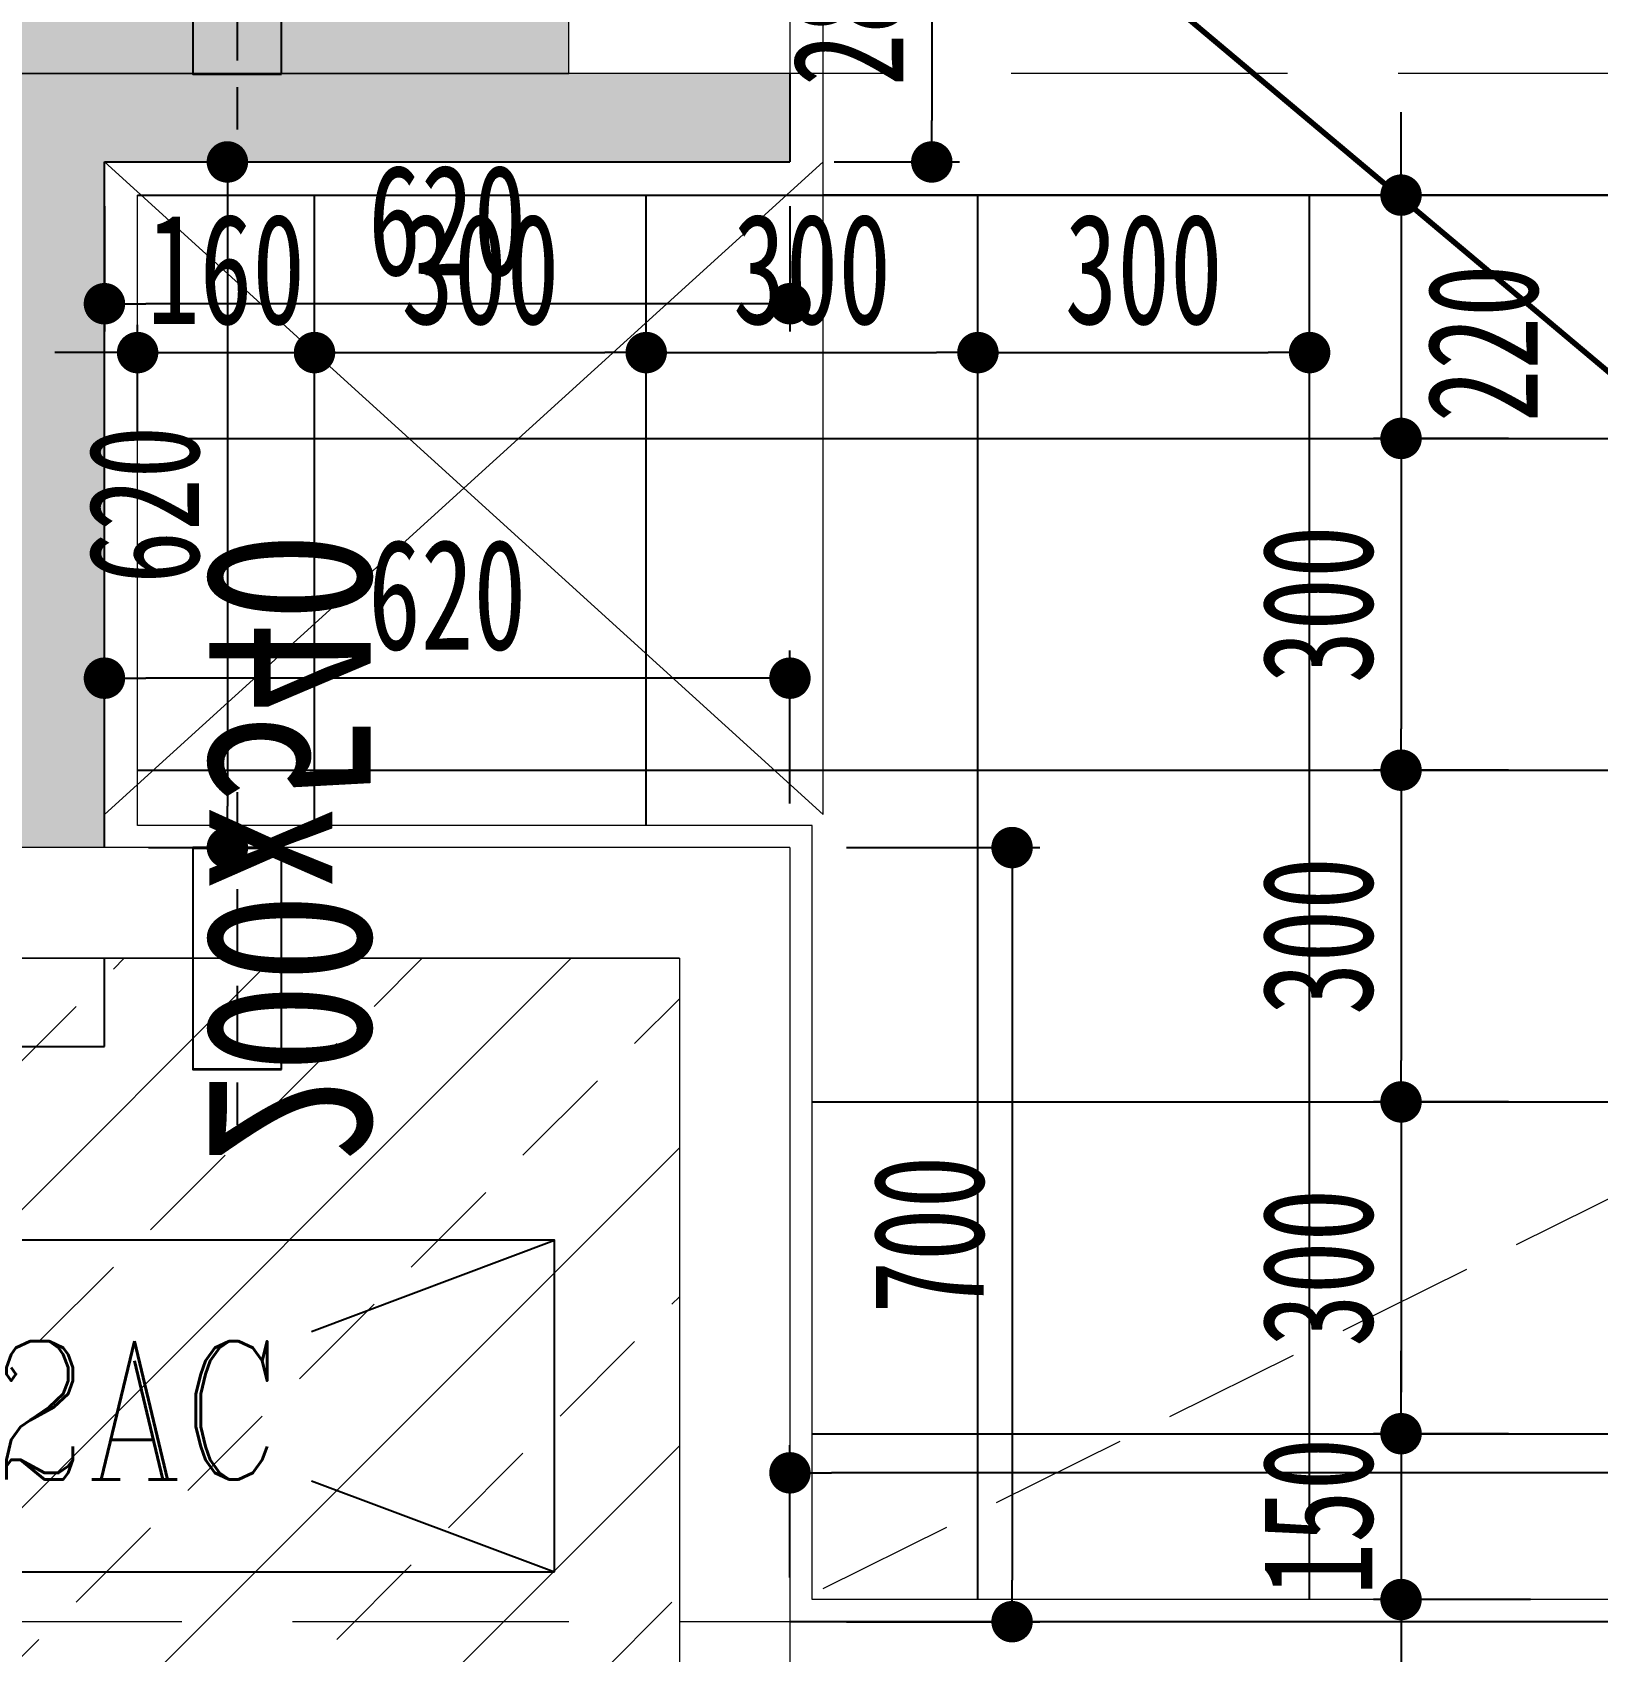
# Model space of a CAD drawing. Header units: millimetres. Extents: x 815519 to 890079, y 147095 to 251022.
# Drawn here: x 876257 to 877672, y 209090 to 210555 of the extents above; entities that cross this region are included whole.
import ezdxf
from ezdxf.enums import TextEntityAlignment as Align

# ---------------------------------------------------------------- set-up
doc = ezdxf.new("R2010")
doc.units = ezdxf.units.MM
doc.header["$LTSCALE"] = 1000
for name, pattern in [('__DASH', [0.35, 0.25, -0.1]), ('DASH', [0.35, 0.25, -0.1]), ('DASHDOT', [1, 0.5, -0.25, 0, -0.25])]:
    doc.linetypes.add(name, pattern=pattern)
doc.layers.get('Defpoints').update_dxf_attribs({"color": 1})
for name, color, linetype in [('A-完成面尺寸标注', 53, 'Continuous'), ('FC-地面分割', 142, 'Continuous'), ('FC-材料分缝', 8, 'Continuous'), ('KTIAO', 125, 'Continuous'), ('PUB_HATCH', 8, 'Continuous'), ('STAIR', 52, 'Continuous'), ('SURFACE', 6, 'Continuous')]:
    doc.layers.add(name, color=color, linetype=linetype)
for name, color, linetype, lineweight in [('EL-线路控制', 11, 'Continuous', 0), ('FC-地面尺寸', 53, 'Continuous', 0), ('FC-门槛线', 8, 'Continuous', 0), ('FF-固定家具（低位）', 33, 'Continuous', 0), ('L-梁', 91, 'DASH', 0), ('RC-天花灯具尺寸', 53, 'Continuous', 0), ('S-WALL', 255, 'Continuous', 0), ('S-装饰完成线', 30, 'Continuous', 0), ('梁标注', 134, 'Continuous', 18), ('预留洞-空调', 6, 'Continuous', 25)]:
    doc.layers.add(name, color=color, linetype=linetype, lineweight=lineweight)
doc.styles.add('COMPLEX', font='COMPLEX')
doc.styles.add('TH-STYLE1', font='', dxfattribs={"width": 0.7})
doc.styles.add('宋体', font='', dxfattribs={"width": 0.8})
doc.styles.get('TH-STYLE1').set_extended_font_data('STFangsong')
doc.styles.get('宋体').set_extended_font_data('NSimSun')
doc.dimstyles.new('[布局]1：50', dxfattribs={"dimtxt": 2, "dimasz": 0.75, "dimexe": 0.5, "dimexo": 0.8, "dimgap": 0.5, "dimtad": 1, "dimdec": 0, "dimlfac": 50, "dimrnd": 5, "dimdsep": 46, "dimtxsty": 'TH-STYLE1', "dimblk": 'DOT', "dimcen": 1, "dimdle": 0.5, "dimclrd": 53, "dimclre": 53, "dimclrt": 53, "dimadec": 0, "dimazin": 0, "dimtfac": 1, "dimtdec": 0, "dimtix": 1, "dimtmove": 2, "dimatfit": 3, "dimldrblk": 'HBA_DIMENSION_TICK-天华', "dimfxl": 3, "dimfxlon": 1, "dimarcsym": 0})

# ---------------------------------------------------------------- blocks, each defined once
blk = doc.blocks.new('wgwegwevberr')
at = {"layer": 'L-梁', "linetype": 'DASH'}
for p, q in [((842612.3, 139243.9), (845012.3, 139243.9)), ((842212.3, 137843.9), (845512.3, 137843.9))]:
    blk.add_line(p, q, dxfattribs=at)
blk = doc.blocks.new('A$C18B43379')
at = {"color": 2, "linetype": 'DASH', "ltscale": 0.25}
blk.add_lwpolyline([(0, -250), (0, 50)], dxfattribs=at)
blk.add_lwpolyline([(-40, 0), (-40, -200), (40, -200), (40, 0), (-40, 0)])
blk = doc.blocks.new('空调室外机')
at = {"linetype": 'ByBlock', "ltscale": 0.4}
for p, q in [((-375.2, 159.4), (-155.4, 76.9)), ((205, 76.9), (424.8, 159.4)), ((-375.2, -140.6), (-155.4, -58.2)), ((205, -58.2), (424.8, -140.6))]:
    blk.add_line(p, q, dxfattribs=at)
blk.add_lwpolyline([(424.8, -140.6), (424.8, 159.4), (-375.2, 159.4), (-375.2, -140.6)], close=True, dxfattribs=at)
at = {"style": 'COMPLEX', "width": 0.8}
blk.add_attdef('AC', (-83.7, -57, 0), '', height=125, dxfattribs=at)
blk = doc.blocks.new('_Dot')
at = {"color": 33, "linetype": 'ByBlock', "lineweight": -2}
blk.add_line((-0.5, 0), (-1, 0), dxfattribs=at)
at = {"color": 33, "linetype": 'ByBlock', "const_width": 0.5}
blk.add_lwpolyline([(-0.25, 0, 1), (0.25, 0, 1)], format="xyb", close=True, dxfattribs=at)
blk = doc.blocks.new('*D1120')
at = {"layer": 'A-完成面尺寸标注', "color": 53, "lineweight": -2, "ltscale": 0.5, "transparency": 16777216}
for p, q in [((876941.8, 209157.5), (876941.8, 209277.1)), ((879541.8, 209157.5), (879541.8, 209277.1)), ((879504.3, 209252.1), (876979.3, 209252.1))]:
    blk.add_line(p, q, dxfattribs=at)
at = {"layer": 'Defpoints', "color": 0, "ltscale": 0.5, "transparency": 16777216}
for p in [(876941.8, 209252.1), (876941.8, 209117.5, 6.9), (879541.8, 209117.5, 6.9)]:
    blk.add_point(p, dxfattribs=at)
at = {"layer": 'A-完成面尺寸标注', "color": 53, "lineweight": -2, "ltscale": 0.5, "transparency": 16777216, "xscale": 37.49999999999999, "yscale": 37.49999999999999, "zscale": 37.49999999999999, "rotation": 180}
blk.add_blockref('_Dot', (876941.8, 209252.1), dxfattribs=at)
at = {"layer": 'A-完成面尺寸标注', "color": 53, "lineweight": -2, "ltscale": 0.5, "transparency": 16777216, "xscale": 37.49999999999999, "yscale": 37.49999999999999, "zscale": 37.49999999999999}
blk.add_blockref('_Dot', (879541.8, 209252.1), dxfattribs=at)
at = {"layer": 'A-完成面尺寸标注', "color": 53, "ltscale": 0.5, "transparency": 16777216, "insert": (878241.8, 209327.1), "char_height": 100, "attachment_point": 5, "style": 'TH-STYLE1'}
blk.add_mtext('2600', dxfattribs=at)
blk = doc.blocks.new('HBA_DIMENSION_TICK-天华')
at = {"color": 50, "linetype": 'ByBlock'}
for points in [[(-72.714, 62.307), (-54.906, 79.963), (-12, -0.037), (0, 0)], [(-72.714, -62.307), (-54.906, -79.963), (-12, 0.037), (0, 0)]]:
    blk.add_solid(points, dxfattribs=at)
blk = doc.blocks.new('*D1121')
at = {"layer": 'A-完成面尺寸标注', "color": 53, "lineweight": -2, "ltscale": 0.5, "transparency": 16777216}
for p, q in [((876992.8, 209817.5), (877167.7, 209817.5)), ((877142.7, 209780), (877142.7, 209155)), ((876992.8, 209117.5), (877167.7, 209117.5))]:
    blk.add_line(p, q, dxfattribs=at)
at = {"layer": 'Defpoints', "color": 0, "ltscale": 0.5, "transparency": 16777216}
for p in [(876941.8, 209817.5, 6.9), (876941.8, 209117.5, 6.9), (877142.7, 209117.5)]:
    blk.add_point(p, dxfattribs=at)
at = {"layer": 'A-完成面尺寸标注', "color": 53, "lineweight": -2, "ltscale": 0.5, "transparency": 16777216, "xscale": 37.49999999999999, "yscale": 37.49999999999999, "zscale": 37.49999999999999}
for p, rotation in [((877142.7, 209817.5), 90), ((877142.7, 209117.5), 270)]:
    blk.add_blockref('_Dot', p, dxfattribs=dict(at, rotation=rotation))
at = {"layer": 'A-完成面尺寸标注', "color": 53, "ltscale": 0.5, "transparency": 16777216, "insert": (877067.7, 209467.5), "char_height": 100, "attachment_point": 5, "rotation": 90, "style": 'TH-STYLE1'}
blk.add_mtext('700', dxfattribs=at)
blk = doc.blocks.new('*D1122')
at = {"layer": 'A-完成面尺寸标注', "color": 53, "lineweight": -2, "ltscale": 0.5, "transparency": 16777216}
for p, q in [((876321.8, 209857.5), (876321.8, 209995.7)), ((876941.8, 209857.5), (876941.8, 209995.7)), ((876904.3, 209970.7), (876359.3, 209970.7))]:
    blk.add_line(p, q, dxfattribs=at)
at = {"layer": 'Defpoints', "color": 0, "ltscale": 0.5, "transparency": 16777216}
for p in [(876321.8, 209970.7), (876321.8, 209817.5, 6.9), (876941.8, 209817.5, 6.9)]:
    blk.add_point(p, dxfattribs=at)
at = {"layer": 'A-完成面尺寸标注', "color": 53, "lineweight": -2, "ltscale": 0.5, "transparency": 16777216, "xscale": 37.49999999999999, "yscale": 37.49999999999999, "zscale": 37.49999999999999, "rotation": 180}
blk.add_blockref('_Dot', (876321.8, 209970.7), dxfattribs=at)
at = {"layer": 'A-完成面尺寸标注', "color": 53, "lineweight": -2, "ltscale": 0.5, "transparency": 16777216, "xscale": 37.49999999999999, "yscale": 37.49999999999999, "zscale": 37.49999999999999}
blk.add_blockref('_Dot', (876941.8, 209970.7), dxfattribs=at)
at = {"layer": 'A-完成面尺寸标注', "color": 53, "ltscale": 0.5, "transparency": 16777216, "insert": (876631.8, 210045.7), "char_height": 100, "attachment_point": 5, "style": 'TH-STYLE1'}
blk.add_mtext('620', dxfattribs=at)
blk = doc.blocks.new('*D1123')
at = {"layer": 'A-完成面尺寸标注', "color": 53, "lineweight": -2, "ltscale": 0.5, "transparency": 16777216}
for p, q in [((876361.8, 210437.5), (876458, 210437.5)), ((876433, 210400), (876433, 209855)), ((876361.8, 209817.5), (876458, 209817.5))]:
    blk.add_line(p, q, dxfattribs=at)
at = {"layer": 'Defpoints', "color": 0, "ltscale": 0.5, "transparency": 16777216}
for p in [(876321.8, 210437.5), (876321.8, 209817.5, 6.9), (876433, 209817.5)]:
    blk.add_point(p, dxfattribs=at)
at = {"layer": 'A-完成面尺寸标注', "color": 53, "lineweight": -2, "ltscale": 0.5, "transparency": 16777216, "xscale": 37.49999999999999, "yscale": 37.49999999999999, "zscale": 37.49999999999999}
for p, rotation in [((876433, 210437.5), 90), ((876433, 209817.5), 270)]:
    blk.add_blockref('_Dot', p, dxfattribs=dict(at, rotation=rotation))
at = {"layer": 'A-完成面尺寸标注', "color": 53, "ltscale": 0.5, "transparency": 16777216, "insert": (876358, 210127.5), "char_height": 100, "attachment_point": 5, "rotation": 90, "style": 'TH-STYLE1'}
blk.add_mtext('620', dxfattribs=at)
blk = doc.blocks.new('*D1124')
at = {"layer": 'A-完成面尺寸标注', "color": 53, "lineweight": -2, "ltscale": 0.5, "transparency": 16777216}
for p, q in [((876321.8, 210397.5), (876321.8, 210284.3)), ((876941.8, 210397.6), (876941.8, 210284.3)), ((876904.3, 210309.3), (876359.3, 210309.3))]:
    blk.add_line(p, q, dxfattribs=at)
at = {"layer": 'Defpoints', "color": 0, "ltscale": 0.5, "transparency": 16777216}
for p in [(876321.8, 210437.5), (876941.8, 210437.5, 6.9), (876321.8, 210309.3)]:
    blk.add_point(p, dxfattribs=at)
at = {"layer": 'A-完成面尺寸标注', "color": 53, "lineweight": -2, "ltscale": 0.5, "transparency": 16777216, "xscale": 37.49999999999999, "yscale": 37.49999999999999, "zscale": 37.49999999999999, "rotation": 180}
blk.add_blockref('_Dot', (876321.8, 210309.3), dxfattribs=at)
at = {"layer": 'A-完成面尺寸标注', "color": 53, "lineweight": -2, "ltscale": 0.5, "transparency": 16777216, "xscale": 37.49999999999999, "yscale": 37.49999999999999, "zscale": 37.49999999999999}
blk.add_blockref('_Dot', (876941.8, 210309.3), dxfattribs=at)
at = {"layer": 'A-完成面尺寸标注', "color": 53, "ltscale": 0.5, "transparency": 16777216, "insert": (876631.8, 210384.3), "char_height": 100, "attachment_point": 5, "style": 'TH-STYLE1'}
blk.add_mtext('620', dxfattribs=at)
blk = doc.blocks.new('*D1125')
at = {"layer": 'A-完成面尺寸标注', "color": 53, "lineweight": -2, "ltscale": 0.5, "transparency": 16777216}
for p, q in [((876981.8, 210717.5), (877095.1, 210717.5)), ((877070.1, 210680), (877070.1, 210475)), ((876981.8, 210437.5), (877095.1, 210437.5))]:
    blk.add_line(p, q, dxfattribs=at)
at = {"layer": 'Defpoints', "color": 0, "ltscale": 0.5, "transparency": 16777216}
for p in [(876941.8, 210717.5, 6.9), (876941.8, 210437.5, 6.9), (877070.1, 210437.5)]:
    blk.add_point(p, dxfattribs=at)
at = {"layer": 'A-完成面尺寸标注', "color": 53, "lineweight": -2, "ltscale": 0.5, "transparency": 16777216, "xscale": 37.49999999999999, "yscale": 37.49999999999999, "zscale": 37.49999999999999}
for p, rotation in [((877070.1, 210717.5), 90), ((877070.1, 210437.5), 270)]:
    blk.add_blockref('_Dot', p, dxfattribs=dict(at, rotation=rotation))
at = {"layer": 'A-完成面尺寸标注', "color": 53, "ltscale": 0.5, "transparency": 16777216, "insert": (876995.1, 210577.5), "char_height": 100, "attachment_point": 5, "rotation": 90, "style": 'TH-STYLE1'}
blk.add_mtext('280', dxfattribs=at)
blk = doc.blocks.new('*D1271')
at = {"layer": 'Defpoints', "color": 0, "transparency": 16777216}
for p in [(876511.8, 210265.1), (876351.8, 210146.5, 6.9), (876511.8, 210146.5, 6.9)]:
    blk.add_point(p, dxfattribs=at)
at = {"layer": 'FC-地面尺寸', "color": 53, "lineweight": -2, "transparency": 16777216}
for p, q in [((876351.8, 210186.4), (876351.8, 210290.1)), ((876511.8, 210186.4), (876511.8, 210290.1)), ((876314.3, 210265.1), (876276.8, 210265.1)), ((876351.8, 210265.1), (876511.8, 210265.1)), ((876549.3, 210265.1), (876586.8, 210265.1))]:
    blk.add_line(p, q, dxfattribs=at)
at = {"layer": 'FC-地面尺寸', "color": 53, "lineweight": -2, "transparency": 16777216, "xscale": 37.49999999999999, "yscale": 37.49999999999999, "zscale": 37.49999999999999}
blk.add_blockref('_Dot', (876351.8, 210265.1), dxfattribs=at)
at = {"layer": 'FC-地面尺寸', "color": 53, "lineweight": -2, "transparency": 16777216, "xscale": 37.49999999999999, "yscale": 37.49999999999999, "zscale": 37.49999999999999, "rotation": 180}
blk.add_blockref('_Dot', (876511.8, 210265.1), dxfattribs=at)
at = {"layer": 'FC-地面尺寸', "color": 53, "transparency": 16777216, "insert": (876431.8, 210340.1), "char_height": 100, "attachment_point": 5, "style": 'TH-STYLE1'}
blk.add_mtext('160', dxfattribs=at)
blk = doc.blocks.new('*D1272')
at = {"layer": 'Defpoints', "color": 0, "transparency": 16777216}
for p in [(876811.8, 210265.1), (876511.8, 210146.5), (876811.8, 210146.5)]:
    blk.add_point(p, dxfattribs=at)
at = {"layer": 'FC-地面尺寸', "color": 53, "lineweight": -2, "transparency": 16777216}
for p, q in [((876511.8, 210186.5), (876511.8, 210290.1)), ((876811.8, 210186.5), (876811.8, 210290.1)), ((876549.3, 210265.1), (876774.3, 210265.1))]:
    blk.add_line(p, q, dxfattribs=at)
at = {"layer": 'FC-地面尺寸', "color": 53, "lineweight": -2, "transparency": 16777216, "xscale": 37.49999999999999, "yscale": 37.49999999999999, "zscale": 37.49999999999999, "rotation": 180}
blk.add_blockref('_Dot', (876511.8, 210265.1), dxfattribs=at)
at = {"layer": 'FC-地面尺寸', "color": 53, "lineweight": -2, "transparency": 16777216, "xscale": 37.49999999999999, "yscale": 37.49999999999999, "zscale": 37.49999999999999}
blk.add_blockref('_Dot', (876811.8, 210265.1), dxfattribs=at)
at = {"layer": 'FC-地面尺寸', "color": 53, "transparency": 16777216, "insert": (876661.8, 210340.1), "char_height": 100, "attachment_point": 5, "style": 'TH-STYLE1'}
blk.add_mtext('300', dxfattribs=at)
blk = doc.blocks.new('*D1273')
at = {"layer": 'Defpoints', "color": 0, "transparency": 16777216}
for p in [(877111.8, 210265.1), (876811.8, 210146.5), (877111.8, 210146.5)]:
    blk.add_point(p, dxfattribs=at)
at = {"layer": 'FC-地面尺寸', "color": 53, "lineweight": -2, "transparency": 16777216}
for p, q in [((876811.8, 210186.5), (876811.8, 210290.1)), ((877111.8, 210186.5), (877111.8, 210290.1)), ((876849.3, 210265.1), (877074.3, 210265.1))]:
    blk.add_line(p, q, dxfattribs=at)
at = {"layer": 'FC-地面尺寸', "color": 53, "lineweight": -2, "transparency": 16777216, "xscale": 37.49999999999999, "yscale": 37.49999999999999, "zscale": 37.49999999999999, "rotation": 180}
blk.add_blockref('_Dot', (876811.8, 210265.1), dxfattribs=at)
at = {"layer": 'FC-地面尺寸', "color": 53, "lineweight": -2, "transparency": 16777216, "xscale": 37.49999999999999, "yscale": 37.49999999999999, "zscale": 37.49999999999999}
blk.add_blockref('_Dot', (877111.8, 210265.1), dxfattribs=at)
at = {"layer": 'FC-地面尺寸', "color": 53, "transparency": 16777216, "insert": (876961.8, 210340.1), "char_height": 100, "attachment_point": 5, "style": 'TH-STYLE1'}
blk.add_mtext('300', dxfattribs=at)
blk = doc.blocks.new('*D1274')
at = {"layer": 'Defpoints', "color": 0, "transparency": 16777216}
for p in [(877411.8, 210265.1), (877111.8, 210146.5), (877411.8, 210146.5)]:
    blk.add_point(p, dxfattribs=at)
at = {"layer": 'FC-地面尺寸', "color": 53, "lineweight": -2, "transparency": 16777216}
for p, q in [((877111.8, 210186.5), (877111.8, 210290.1)), ((877411.8, 210186.5), (877411.8, 210290.1)), ((877149.3, 210265.1), (877374.3, 210265.1))]:
    blk.add_line(p, q, dxfattribs=at)
at = {"layer": 'FC-地面尺寸', "color": 53, "lineweight": -2, "transparency": 16777216, "xscale": 37.49999999999999, "yscale": 37.49999999999999, "zscale": 37.49999999999999, "rotation": 180}
blk.add_blockref('_Dot', (877111.8, 210265.1), dxfattribs=at)
at = {"layer": 'FC-地面尺寸', "color": 53, "lineweight": -2, "transparency": 16777216, "xscale": 37.49999999999999, "yscale": 37.49999999999999, "zscale": 37.49999999999999}
blk.add_blockref('_Dot', (877411.8, 210265.1), dxfattribs=at)
at = {"layer": 'FC-地面尺寸', "color": 53, "transparency": 16777216, "insert": (877261.8, 210340.1), "char_height": 100, "attachment_point": 5, "style": 'TH-STYLE1'}
blk.add_mtext('300', dxfattribs=at)
blk = doc.blocks.new('*D1281')
at = {"layer": 'Defpoints', "color": 0, "transparency": 16777216}
for p in [(877631.8, 210407.5), (877494.5, 210187.5), (877631.8, 210187.5)]:
    blk.add_point(p, dxfattribs=at)
at = {"layer": 'FC-地面尺寸', "color": 53, "lineweight": -2, "transparency": 16777216}
for p, q in [((877494.5, 210445), (877494.5, 210482.5)), ((877591.8, 210407.5), (877469.5, 210407.5)), ((877494.5, 210407.5), (877494.5, 210187.5)), ((877591.8, 210187.5), (877469.5, 210187.5)), ((877494.5, 210150), (877494.5, 210112.5))]:
    blk.add_line(p, q, dxfattribs=at)
at = {"layer": 'FC-地面尺寸', "color": 53, "lineweight": -2, "transparency": 16777216, "xscale": 37.49999999999999, "yscale": 37.49999999999999, "zscale": 37.49999999999999}
for p, rotation in [((877494.5, 210407.5), 270), ((877494.5, 210187.5), 90)]:
    blk.add_blockref('_Dot', p, dxfattribs=dict(at, rotation=rotation))
at = {"layer": 'FC-地面尺寸', "color": 53, "transparency": 16777216, "insert": (877568.9, 210273.5), "char_height": 100, "attachment_point": 5, "rotation": 90, "style": 'TH-STYLE1'}
blk.add_mtext('220', dxfattribs=at)
blk = doc.blocks.new('*D1282')
at = {"layer": 'Defpoints', "color": 0, "transparency": 16777216}
for p in [(877631.8, 210187.5), (877494.5, 209887.5), (877631.8, 209887.5)]:
    blk.add_point(p, dxfattribs=at)
at = {"layer": 'FC-地面尺寸', "color": 53, "lineweight": -2, "transparency": 16777216}
for p, q in [((877591.8, 210187.5), (877469.5, 210187.5)), ((877494.5, 210150), (877494.5, 209925)), ((877591.8, 209887.5), (877469.5, 209887.5))]:
    blk.add_line(p, q, dxfattribs=at)
at = {"layer": 'FC-地面尺寸', "color": 53, "lineweight": -2, "transparency": 16777216, "xscale": 37.49999999999999, "yscale": 37.49999999999999, "zscale": 37.49999999999999}
for p, rotation in [((877494.5, 210187.5), 90), ((877494.5, 209887.5), 270)]:
    blk.add_blockref('_Dot', p, dxfattribs=dict(at, rotation=rotation))
at = {"layer": 'FC-地面尺寸', "color": 53, "transparency": 16777216, "insert": (877419.5, 210037.5), "char_height": 100, "attachment_point": 5, "rotation": 90, "style": 'TH-STYLE1'}
blk.add_mtext('300', dxfattribs=at)
blk = doc.blocks.new('*D1283')
at = {"layer": 'Defpoints', "color": 0, "transparency": 16777216}
for p in [(877631.8, 209887.5), (877494.5, 209587.5), (877631.8, 209587.5)]:
    blk.add_point(p, dxfattribs=at)
at = {"layer": 'FC-地面尺寸', "color": 53, "lineweight": -2, "transparency": 16777216}
for p, q in [((877591.8, 209887.5), (877469.5, 209887.5)), ((877494.5, 209850), (877494.5, 209625)), ((877591.8, 209587.5), (877469.5, 209587.5))]:
    blk.add_line(p, q, dxfattribs=at)
at = {"layer": 'FC-地面尺寸', "color": 53, "lineweight": -2, "transparency": 16777216, "xscale": 37.49999999999999, "yscale": 37.49999999999999, "zscale": 37.49999999999999}
for p, rotation in [((877494.5, 209887.5), 90), ((877494.5, 209587.5), 270)]:
    blk.add_blockref('_Dot', p, dxfattribs=dict(at, rotation=rotation))
at = {"layer": 'FC-地面尺寸', "color": 53, "transparency": 16777216, "insert": (877419.5, 209737.5), "char_height": 100, "attachment_point": 5, "rotation": 90, "style": 'TH-STYLE1'}
blk.add_mtext('300', dxfattribs=at)
blk = doc.blocks.new('*D1284')
at = {"layer": 'Defpoints', "color": 0, "transparency": 16777216}
for p in [(877631.8, 209587.5), (877494.5, 209287.5), (877631.8, 209287.5)]:
    blk.add_point(p, dxfattribs=at)
at = {"layer": 'FC-地面尺寸', "color": 53, "lineweight": -2, "transparency": 16777216}
for p, q in [((877591.8, 209587.5), (877469.5, 209587.5)), ((877494.5, 209550), (877494.5, 209325)), ((877591.8, 209287.5), (877469.5, 209287.5))]:
    blk.add_line(p, q, dxfattribs=at)
at = {"layer": 'FC-地面尺寸', "color": 53, "lineweight": -2, "transparency": 16777216, "xscale": 37.49999999999999, "yscale": 37.49999999999999, "zscale": 37.49999999999999}
for p, rotation in [((877494.5, 209587.5), 90), ((877494.5, 209287.5), 270)]:
    blk.add_blockref('_Dot', p, dxfattribs=dict(at, rotation=rotation))
at = {"layer": 'FC-地面尺寸', "color": 53, "transparency": 16777216, "insert": (877419.5, 209437.5), "char_height": 100, "attachment_point": 5, "rotation": 90, "style": 'TH-STYLE1'}
blk.add_mtext('300', dxfattribs=at)
blk = doc.blocks.new('*D1285')
at = {"layer": 'Defpoints', "color": 0, "transparency": 16777216}
for p in [(877631.8, 209287.5), (877494.5, 209137.5), (877651.5, 209137.5)]:
    blk.add_point(p, dxfattribs=at)
at = {"layer": 'FC-地面尺寸', "color": 53, "lineweight": -2, "transparency": 16777216}
for p, q in [((877494.5, 209325), (877494.5, 209362.5)), ((877591.8, 209287.5), (877469.5, 209287.5)), ((877494.5, 209287.5), (877494.5, 209137.5)), ((877611.5, 209137.5), (877469.5, 209137.5)), ((877494.5, 209100), (877494.5, 209062.5))]:
    blk.add_line(p, q, dxfattribs=at)
at = {"layer": 'FC-地面尺寸', "color": 53, "lineweight": -2, "transparency": 16777216, "xscale": 37.49999999999999, "yscale": 37.49999999999999, "zscale": 37.49999999999999}
for p, rotation in [((877494.5, 209287.5), 270), ((877494.5, 209137.5), 90)]:
    blk.add_blockref('_Dot', p, dxfattribs=dict(at, rotation=rotation))
at = {"layer": 'FC-地面尺寸', "color": 53, "transparency": 16777216, "insert": (877419.5, 209212.5), "char_height": 100, "attachment_point": 5, "rotation": 90, "style": 'TH-STYLE1'}
blk.add_mtext('150', dxfattribs=at)
blk = doc.blocks.new('A户型左模型')
at = {"layer": '梁标注', "color": 3, "style": '宋体', "width": 0.8}
blk.add_text('200x540', height=150, rotation=90, dxfattribs=at).set_placement((668068.3, -227228), align=Align.MIDDLE_CENTER)

msp = doc.modelspace()

# ---------------------------------------------------------------- hatches: boundary and pattern name
at = {"layer": 'PUB_HATCH'}
msp.add_hatch(color=256, dxfattribs=at).paths.add_polyline_path([(876741.8, 210717.5), (876741.8, 210517.5), (876041.8, 210517.5), (876041.8, 213417.5), (876241.8, 213417.5), (876241.8, 210717.5)])
at = {"layer": 'S-WALL'}
h = msp.add_hatch(dxfattribs=at)
h.set_pattern_fill('HONEY', color=8, scale=5, style=0)
h.set_pattern_definition([(0, (476434.745, 266721.791), (23.8125, 13.74815322), [15.875, -31.75]), (120, (476434.745, 266721.791), (-23.81249995, 13.7481533), [15.875, -31.75]), (60, (476434.745, 266721.791), (5e-08, 27.49630654), [-31.75, 15.875])])
h.paths.add_polyline_path([(879541.8, 210517.5), (879541.8, 210437.5), (878941.8, 210437.5), (878941.8, 210517.5), (879141.8, 210517.5), (879141.8, 210517.5)])
h.paths.add_polyline_path([(876321.8, 210437.5), (876321.8, 209817.5), (876241.8, 209817.5), (876241.8, 210517.5), (876741.8, 210517.5), (876941.8, 210517.5), (876941.8, 210437.5)])
at = {"layer": 'S-WALL', "ltscale": 0.5}
h = msp.add_hatch(dxfattribs=at)
h.set_pattern_fill('ANSI33', color=251, scale=30)
h.set_pattern_definition([(45, (-6788.62, -29122.43), (-134.70384, 134.70384), []), (45, (-6653.91, -29122.43), (-134.70384, 134.70384), [95.25, -47.625])])
h.paths.add_polyline_path([(875232.2, 209717.5), (876841.8, 209717.5), (876841.8, 208837.5), (875232.2, 208837.5)])

# ---------------------------------------------------------------- linework, layer by layer
at = {"layer": 'EL-线路控制', "linetype": 'DASHDOT', "ltscale": 0.1, "const_width": 5}
msp.add_lwpolyline([(876778.4, 211006.9), (878241.8, 209777.5)], dxfattribs=at)
at = {"layer": 'FC-地面分割', "color": 142, "ltscale": 0.5}
msp.add_line((878911.8, 210407.5), (876971.8, 210407.5), dxfattribs=at)
at = {"layer": 'FC-材料分缝', "color": 8, "ltscale": 0.5}
for p, q in [((876351.8, 210407.5), (878911.8, 210407.5)), ((876511.8, 209837.5), (876511.8, 210407.5)), ((876811.8, 209837.5), (876811.8, 210407.5)), ((877111.8, 209137.5), (877111.8, 210407.5)), ((877411.8, 209137.5), (877411.8, 210407.5)), ((876351.8, 210187.5), (879511.8, 210187.5)), ((876351.8, 209887.5), (879511.8, 209887.5)), ((876961.8, 209587.5), (879511.8, 209587.5)), ((876961.8, 209287.5), (879511.8, 209287.5))]:
    msp.add_line(p, q, dxfattribs=at)
at = {"layer": 'FC-门槛线', "ltscale": 0.5}
msp.add_lwpolyline([(878911.8, 210407.5), (876971.8, 210407.5), (876971.8, 210407.5)], dxfattribs=at)
at = {"layer": 'FF-固定家具（低位）'}
for p, q in [((876971.8, 210437.5), (876321.8, 209847.5)), ((876321.8, 210437.5), (876971.8, 209847.5))]:
    msp.add_line(p, q, dxfattribs=at)
msp.add_lwpolyline([(876971.8, 209847.5), (876971.8, 210437.5)], dxfattribs=at)
at = {"layer": 'RC-天花灯具尺寸', "color": 8, "linetype": '__DASH', "ltscale": 0.5}
msp.add_line((876971.8, 209147.5), (879511.8, 210407.5), dxfattribs=at)
at = {"layer": 'S-WALL'}
for p, q in [((876941.8, 210717.5), (876941.8, 210517.5)), ((876941.8, 210517.5), (876241.8, 210517.5)), ((876941.8, 209817.5), (876241.8, 209817.5)), ((876941.8, 209817.5), (876941.8, 208917.5)), ((876841.8, 209717.5), (876141.8, 209717.5)), ((876841.8, 209717.5), (876841.8, 209067.5))]:
    msp.add_line(p, q, dxfattribs=at)
msp.add_lwpolyline([(876741.8, 210717.5), (876241.8, 210717.5), (876241.8, 213417.5), (876041.8, 213417.5), (876041.8, 210517.5), (876741.8, 210517.5)], close=True, dxfattribs=at)
at = {"layer": 'S-WALL', "ltscale": 0.5}
msp.add_lwpolyline([(875232.2, 209717.5), (876841.8, 209717.5), (876841.8, 208837.5), (875232.2, 208837.5)], close=True, dxfattribs=at)
at = {"layer": 'S-装饰完成线', "ltscale": 0.5}
msp.add_lwpolyline([(878911.8, 210587.5), (878911.8, 210407.5), (879511.8, 210407.5), (879511.8, 209137.5), (879271.8, 209137.5), (879271.8, 209137.5), (876961.8, 209137.5), (876961.8, 209837.5), (876351.8, 209837.5), (876351.8, 210407.5), (876971.8, 210407.5), (876971.8, 210587.5)], dxfattribs=at)
at = {"layer": 'STAIR'}
msp.add_line((879041.8, 209117.5), (876941.8, 209117.5), dxfattribs=at)
at = {"layer": 'SURFACE'}
for p, q in [((876941.8, 210517.5), (876941.8, 210437.5)), ((876941.8, 210517.5), (876941.8, 210437.5)), ((876321.8, 209817.5), (876321.8, 210437.5)), ((876321.8, 210437.5), (876941.8, 210437.5)), ((876321.8, 209637.5), (876321.8, 209717.5)), ((875491.8, 209637.5), (876321.8, 209637.5))]:
    msp.add_line(p, q, dxfattribs=at)

# ---------------------------------------------------------------- block references
at = {"layer": 'KTIAO', "extrusion": (0, 0, -1)}
ref = msp.add_blockref('空调室外机', (-876304, 209303.1), dxfattribs=dict(at, xscale=-1, zscale=-1))
ref.add_attrib('AC', '2AC', (876220.3, 209246.1), dxfattribs={"layer": '0', "height": 125, "style": 'COMPLEX', "width": 0.8})
at = {"layer": 'L-梁', "color": 7, "xscale": -1}
for name, p in [('wgwegwevberr', (1721754.1, 71273.6)), ('A户型左模型', (1544560.1, 437045.5))]:
    msp.add_blockref(name, p, dxfattribs=at)
at = {"layer": '预留洞-空调', "rotation": 180}
for p in [(876441.8, 210517.5), (876441.8, 210516.8), (876441.8, 209617.5), (876441.8, 209616.8)]:
    msp.add_blockref('A$C18B43379', p, dxfattribs=at)

# ---------------------------------------------------------------- dimensions: what is measured, and where the dimension line sits
at = {"layer": 'A-完成面尺寸标注', "ltscale": 0.5}
for base, p1, p2, angle, picture, middle in [((877070.1, 210437.5, -6.9), (876941.8, 210717.5), (876941.8, 210437.5), 90, '*D1125', (876995.1, 210577.5, -6.9)), ((876433, 209817.5, -6.9), (876321.8, 210437.5, -6.9), (876321.8, 209817.5), 90, '*D1123', (876358, 210127.5, -6.9)), ((876321.8, 210309.3, -6.9), (876941.8, 210437.5), (876321.8, 210437.5, -6.9), 180, '*D1124', (876631.8, 210384.3, -6.9)), ((876321.8, 209970.7, -6.9), (876941.8, 209817.5), (876321.8, 209817.5), 180, '*D1122', (876631.8, 210045.7, -6.9)), ((877142.7, 209117.5, -6.9), (876941.8, 209817.5), (876941.8, 209117.5), 90, '*D1121', (877067.7, 209467.5, -6.9)), ((876941.8, 209252.1, -6.9), (879541.8, 209117.5), (876941.8, 209117.5), 180, '*D1120', (878241.8, 209327.1, -6.9))]:
    dim = msp.add_linear_dim(base=base, p1=p1, p2=p2, angle=angle, dimstyle='[布局]1：50', override={"dimscale": 50, "dimlfac": 1}, dxfattribs=at)
    dim.commit()
    dim.dimension.update_dxf_attribs({"geometry": picture, "text_midpoint": middle})
at = {"layer": 'FC-地面尺寸'}
dim = msp.add_linear_dim(base=(877494.5, 210187.5), p1=(877631.8, 210407.5), p2=(877631.8, 210187.5), angle=90, dimstyle='[布局]1：50', override={"dimscale": 50, "dimlfac": 1, "dimarcsym": 1}, dxfattribs=at)
dim.commit()
dim.dimension.update_dxf_attribs({"geometry": '*D1281', "text_midpoint": (877568.9, 210273.5), "dimtype": 160})
for base, p1, p2, angle, picture, middle in [((876511.8, 210265.1, -6.9), (876351.8, 210146.5), (876511.8, 210146.5), 180, '*D1271', (876431.8, 210340.1, -6.9)), ((876811.8, 210265.1), (876511.8, 210146.5), (876811.8, 210146.5), 180, '*D1272', (876661.8, 210340.1)), ((877111.8, 210265.1), (876811.8, 210146.5), (877111.8, 210146.5), 180, '*D1273', (876961.8, 210340.1)), ((877411.8, 210265.1), (877111.8, 210146.5), (877411.8, 210146.5), 180, '*D1274', (877261.8, 210340.1)), ((877494.5, 209887.5), (877631.8, 210187.5), (877631.8, 209887.5), 90, '*D1282', (877419.5, 210037.5)), ((877494.5, 209587.5), (877631.8, 209887.5), (877631.8, 209587.5), 90, '*D1283', (877419.5, 209737.5)), ((877494.5, 209287.5), (877631.8, 209587.5), (877631.8, 209287.5), 90, '*D1284', (877419.5, 209437.5)), ((877494.5, 209137.5), (877631.8, 209287.5), (877651.5, 209137.5), 90, '*D1285', (877419.5, 209212.5))]:
    dim = msp.add_linear_dim(base=base, p1=p1, p2=p2, angle=angle, dimstyle='[布局]1：50', override={"dimscale": 50, "dimlfac": 1, "dimarcsym": 1}, dxfattribs=at)
    dim.commit()
    dim.dimension.update_dxf_attribs({"geometry": picture, "text_midpoint": middle})

doc.saveas('drawing.dxf')
